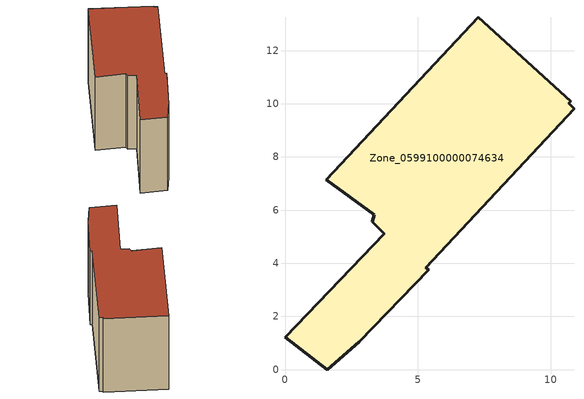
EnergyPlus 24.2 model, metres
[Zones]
Zone_0599100000074634
 floor ground (C_G): 1.55,7.14 7.26,13.25 10.74,10.1 10.68,10.03 10.87,9.82 5.29,3.83 5.41,3.76 2.79,1.06 1.6,0 0,1.22 3.73,5.12 3.28,5.56 3.35,5.83 z3.23
 wall outside (C_F): 0,1.22 1.6,0 2.79,1.06 5.41,3.76 5.29,3.83 10.87,9.82 10.68,10.03 10.74,10.1 7.26,13.25 1.55,7.14 3.35,5.83 3.28,5.56 3.73,5.12 0,1.22 z3.23:9.7
 roof outside (C_R): 5.29,3.83 10.87,9.82 10.68,10.03 10.74,10.1 7.26,13.25 1.55,7.14 3.35,5.83 3.28,5.56 3.73,5.12 0,1.22 1.6,0 2.79,1.06 5.41,3.76 z9.7
[BUILDING]
Pand.0599100000074634: North Axis=0; Terrain=City; Loads Convergence Tolerance Value=0.04; Temperature Convergence Tolerance Value=0.4; Solar Distribution=FullExterior; Maximum Number of Warmup Days=25; Minimum Number of Warmup Days=1
[Site:Location]
Rotterdam.The.Hague.AP_ZH_NLD Design_Conditions: Latitude=51.96; Longitude=4.45; Time Zone=1; Elevation=-4.5
[SITE:GROUNDTEMPERATURE:BUILDINGSURFACE]
18, 18, 18, 18, 18, 18, 18, 18, 18, 18, 18, 18
[MATERIAL] Thermal Absorptance=0.9; Solar Absorptance=0.7; Visible Absorptance=0.7
Name | Roughness | Thickness | Conductivity | Density | Specific Heat
G.TI.1946 | MediumSmooth | 0.15 | 1 | 540 | 1210
F.TI.1946 | Rough | 0.3 | 0.857143 | 1920 | 840
R.TI.1946 | MediumRough | 0.2 | 0.1 | 1500 | 1000
[CONSTRUCTION]
C_G: G.TI.1946
C_F: F.TI.1946
C_R: R.TI.1946
[ZONE]
Zone_0599100000074634: Type=1; Multiplier=1; Ceiling Height=Autocalculate; Volume=Autocalculate; Floor Area=autocalculate; Part of Total Floor Area=Yes
[ZONEINFILTRATION:DESIGNFLOWRATE]
Infil_Zone_0599100000074634: Zone or ZoneList or Space or SpaceList=Zone_0599100000074634; Schedule=AlwaysOn; Design Flow Rate Calculation Method=Flow/Area; Flow Rate per Floor Area=0.003; Constant Term Coefficient=1; Temperature Term Coefficient=0; Velocity Term Coefficient=0; Velocity Squared Term Coefficient=0
[HVACTEMPLATE:ZONE:IDEALLOADSAIRSYSTEM]
Zone_0599100000074634: Maximum Heating Supply Air Temperature=50; Minimum Cooling Supply Air Temperature=13; Maximum Heating Supply Air Humidity Ratio=0.0156; Minimum Cooling Supply Air Humidity Ratio=0.0077; Heating Limit=NoLimit; Cooling Limit=NoLimit; Dehumidification Control Type=ConstantSensibleHeatRatio; Cooling Sensible Heat Ratio=0.7; Dehumidification Setpoint=60; Humidification Control Type=None; Humidification Setpoint=30; Outdoor Air Method=None; Outdoor Air Flow Rate per Person=0.00944; Outdoor Air Flow Rate per Zone Floor Area=0; Outdoor Air Flow Rate per Zone=0; Demand Controlled Ventilation Type=None; Outdoor Air Economizer Type=NoEconomizer; Heat Recovery Type=None; Sensible Heat Recovery Effectiveness=0.7; Latent Heat Recovery Effectiveness=0.65
[ZONECONTROL:THERMOSTAT]
ThermostatControl_Zone_0599100000074634: Zone or ZoneList=Zone_0599100000074634; Control Type Schedule=DualSetpointControlType; Control 1=Thermostat_Zone_0599100000074634; Temperature Difference Between Cutout And Setpoint=0
[THERMOSTATSETPOINT:DUALSETPOINT]
Thermostat_Zone_0599100000074634: Heating Setpoint Temperature Schedule=HeatingSetpoint_Zone_0599100000074634; Cooling Setpoint Temperature Schedule=CoolingSetpoint_Zone_0599100000074634
[SCHEDULE:COMPACT]
HeatingSetpoint_Zone_0599100000074634: Through: 12/31, For: AllDays, Until: 24:00, 21
CoolingSetpoint_Zone_0599100000074634: Through: 12/31, For: AllDays, Until: 24:00, 24
DualSetpointControlType: Through: 12/31, For: AllDays, Until: 24:00, 4
AlwaysOn: Through: 12/31, For: AllDays, Until: 24:00, 1
